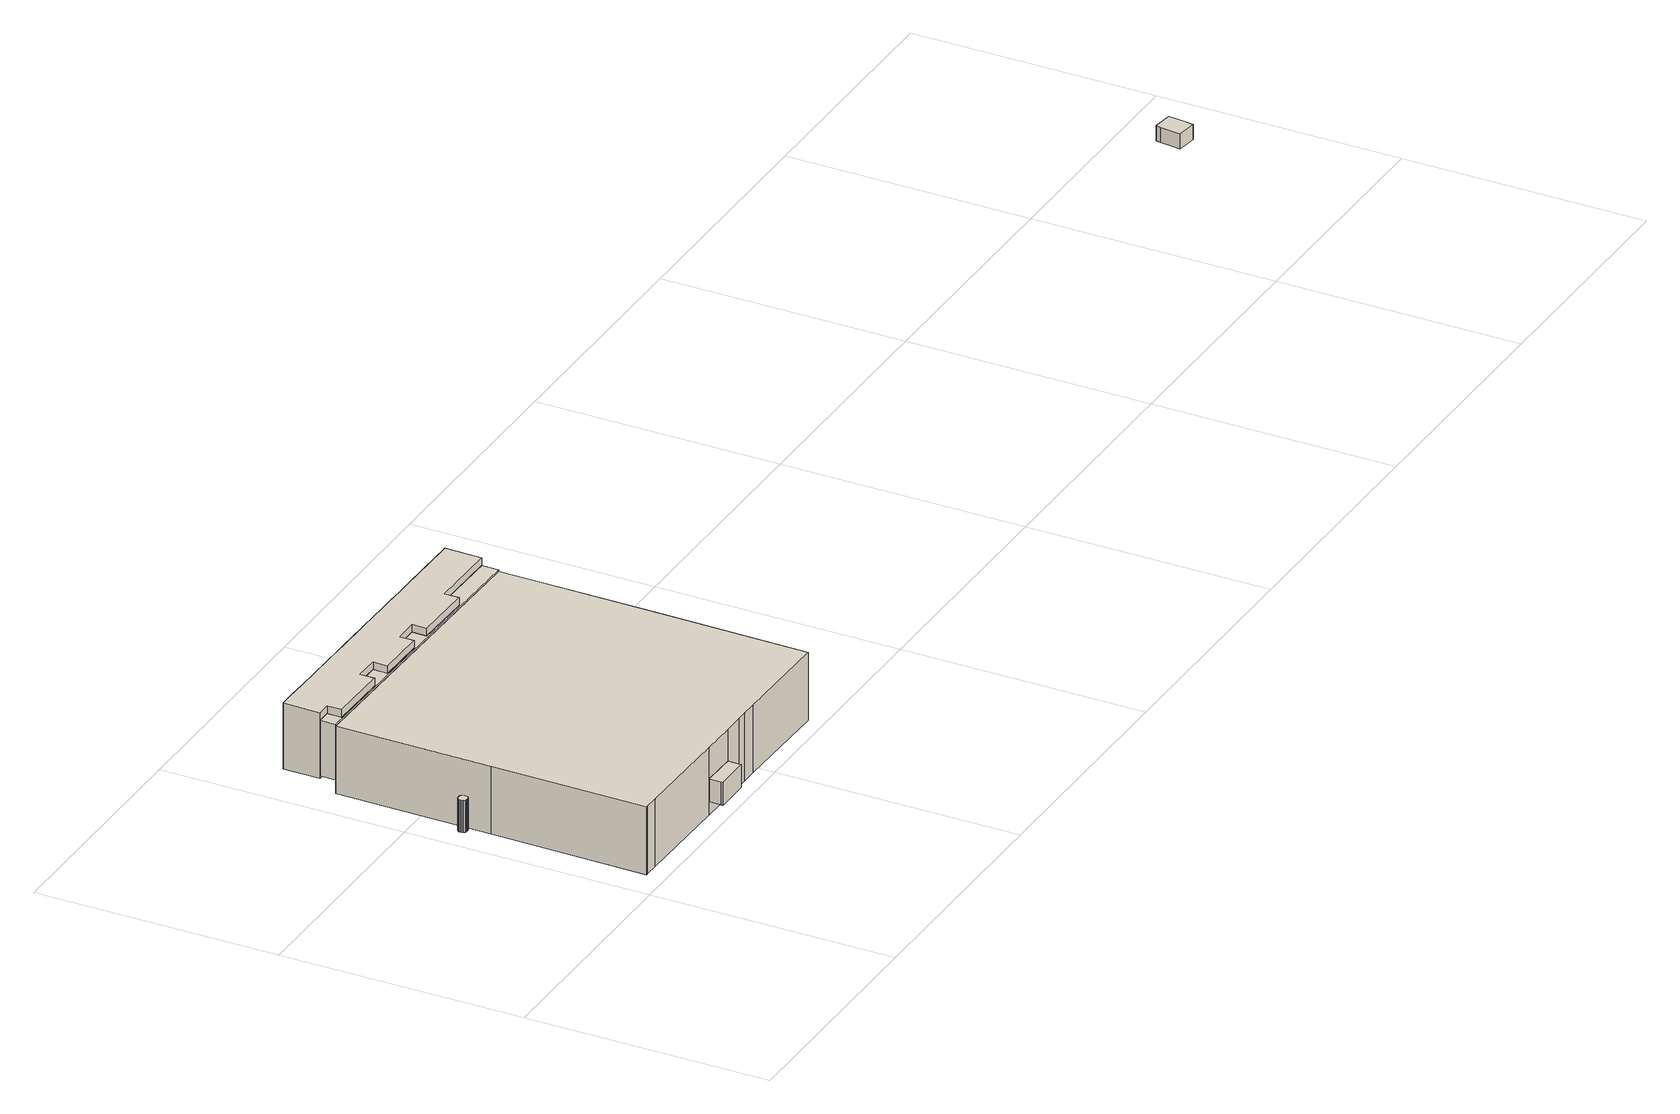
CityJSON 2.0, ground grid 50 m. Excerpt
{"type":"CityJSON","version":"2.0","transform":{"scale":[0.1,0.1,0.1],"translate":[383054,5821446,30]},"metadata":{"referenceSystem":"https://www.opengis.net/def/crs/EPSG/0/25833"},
"CityObjects":{
"building1":{"type":"Building","attributes":{"Gemeindeschluessel":"11000005","BezugspunktDach":"2200","function":"31001_2500","measuredHeight":6.71,"storeysAboveGround":1},"address":[{"country":"Germany","locality":"Berlin","thoroughfareNumber":"51 (11)","thoroughfareName":"Nonnendamm"}],"geometry":[{"type":"Solid","lod":"1","boundaries":[[[[0,1,2,3,4,5,6,7,8,9,10,11,12,13,14,15,16,17,18,19]],[[20,21,22,23,24,25,26,27,28,29,30,31,32,33,34,35,36,37,38,39]],[[20,39,19,18]],[[21,20,18,17]],[[22,21,17,16]],[[23,22,16,15]],[[24,23,15,14]],[[25,24,14,13]],[[26,25,13,12]],[[27,26,12,11]],[[28,27,11,10]],[[29,28,10,9]],[[30,29,9,8]],[[31,30,8,7]],[[32,31,7,6]],[[33,32,6,5]],[[34,33,5,4]],[[35,34,4,3]],[[36,35,3,2]],[[37,36,2,1]],[[38,37,1,0]],[[39,38,0,19]]]]}]},
"building2":{"type":"Building","attributes":{"Gemeindeschluessel":"11000005","function":"31001_2111"},"address":[{"country":"Germany","locality":"Berlin","thoroughfareNumber":"51","thoroughfareName":"Nonnendamm"}],"children":["building2-1","building2-2","building2-3","building2-4"]},
"building2-1":{"type":"BuildingPart","attributes":{"BezugspunktDach":"2200","measuredHeight":4.76,"storeysAboveGround":3},"parents":["building2"],"geometry":[{"type":"MultiSurface","lod":"1","boundaries":[[[40,41,42,43,44,45]],[[46,47,48,49,50,51]],[[46,51,45,44]],[[47,46,44,43]],[[49,48,42,41]],[[50,49,41,40]],[[51,50,40,45]],[[48,47,52,43,42]]]}]},
"building2-2":{"type":"BuildingPart","attributes":{"BezugspunktDach":"2200","measuredHeight":11.77,"storeysAboveGround":3},"parents":["building2"],"geometry":[{"type":"MultiSurface","lod":"1","boundaries":[[[53,54,55,56,57,58,59,60,61,62,63,64,65,66,67,68]],[[69,70,71,72,73,74,75,76,77,78,79,80,81,82,83,84]],[[69,84,68,67]],[[83,82,54,53]],[[85,86,83,53,68]],[[70,69,67,66]],[[71,70,66,65]],[[71,87,65,64,72]],[[73,72,64,63]],[[74,73,88,63,62]],[[75,74,62,61]],[[76,75,89,61,60]],[[77,76,60,59]],[[78,77,59,58]],[[79,78,58,57]],[[80,79,90,57,56]],[[81,80,56,55]],[[82,81,55,54]],[[84,83,86,85]]]}]},
"building2-3":{"type":"BuildingPart","attributes":{"BezugspunktDach":"2200","measuredHeight":17.16,"storeysAboveGround":3},"parents":["building2"],"geometry":[{"type":"MultiSurface","lod":"1","boundaries":[[[91,92,93,94,95,96,97,98,99,86,85,100,101]],[[102,103,104,105,106,107,108,109,110,111,112,113,114]],[[102,114,101,100]],[[103,102,100,85]],[[104,103,84,83]],[[105,104,86,99]],[[106,105,99,98]],[[107,106,98,97]],[[108,107,97,96]],[[109,108,96,95]],[[110,109,95,94]],[[43,42,94,93]],[[111,110,48,47]],[[112,111,93,92]],[[113,112,92,91]],[[114,113,91,101]],[[83,84,85,86]],[[47,48,42,43]]]}]},
"building2-4":{"type":"BuildingPart","attributes":{"BezugspunktDach":"2200","measuredHeight":13.78,"storeysAboveGround":3},"parents":["building2"],"geometry":[{"type":"MultiSurface","lod":"1","boundaries":[[[115,116,117,118,119,120,121,122,123,124,125,126,127,128,129,130,131,132,133,134,135,136,137,138,139,140,141,142]],[[143,144,145,146,147,148,149,150,151,152,153,154,155,156,157,158,159,160,161,162,163,164,165,166,167,168,169,170]],[[143,170,142,141]],[[144,143,141,140]],[[145,144,140,139]],[[146,145,139,138]],[[147,146,138,137]],[[148,147,137,136]],[[149,148,136,135]],[[150,149,135,134]],[[151,150,134,133]],[[152,151,133,132]],[[153,152,132,131]],[[154,153,131,130]],[[155,154,130,129]],[[156,155,129,128]],[[157,156,128,127]],[[55,54,127,126]],[[158,157,82,81]],[[159,158,81,80,56,55,126,125]],[[160,159,171,80,79,57,56,125,124]],[[58,57,124,123]],[[161,160,79,78]],[[162,161,78,77,59,58,172,123,122]],[[163,162,77,76,60,59,122,121]],[[61,60,121,120]],[[164,163,173,76,75]],[[62,61,120,119]],[[165,164,174,75,74,175]],[[166,165,74,73,63,62,119,118]],[[167,166,73,72,64,63,118,117]],[[168,167,176,72,71,65,64,117,116]],[[169,168,71,70,66,65,116,115]],[[170,169,70,69,67,66,115,142]],[[81,82,54,55]],[[55,56,80,81]],[[56,57,79,80,171]],[[78,79,57,58]],[[172,58,59,77,78]],[[59,60,76,77]],[[75,76,173,60,61]],[[175,74,75,174,61,62]],[[62,63,73,74]],[[63,64,72,73]],[[64,65,71,72,176]],[[65,66,70,71]],[[66,67,69,70]]]}]},
"building3":{"type":"Building","attributes":{"Gemeindeschluessel":"11000005","BezugspunktDach":"2200","function":"31001_2140","measuredHeight":3.24,"storeysAboveGround":1},"address":[{"country":"Germany","locality":"Berlin","thoroughfareNumber":"39 (1)","thoroughfareName":"Nonnendamm"}],"geometry":[{"type":"Solid","lod":"1","boundaries":[[[[177,178,179,180,181,182]],[[183,184,185,186,187,188]],[[183,188,182,181]],[[184,183,181,180]],[[185,184,180,179]],[[186,185,179,178]],[[187,186,178,177]],[[188,187,177,182]]]]}]}
},
"vertices":[
[8,386,94],[10,384,94],[12,381,94],[15,380,94],[18,380,94],[21,380,94],[24,382,94],[26,385,94],[27,388,94],[27,391,94],[26,394,94],[24,396,94],[22,398,94],[19,398,94],[17,398,94],[14,398,94],[12,397,94],[10,395,94],[8,392,94],[8,390,94],[8,392,27],[10,395,27],[12,397,27],[14,398,27],[17,398,27],[19,398,27],[22,398,27],[24,396,27],[26,394,27],[27,391,27],[27,388,27],[26,385,27],[24,382,27],[21,380,27],[18,380,27],[15,380,27],[12,381,27],[10,384,27],[8,386,27],[8,390,27],
[381,7,77],[381,10,77],[382,35,77],[309,36,77],[309,11,77],[309,7,77],[309,11,29],[309,36,29],[382,35,29],[381,10,29],[381,7,29],[309,7,29],[309,36,65],
[704,667,146],[704,701,146],[557,703,146],[557,672,146],[430,674,146],[431,704,146],[381,704,146],[381,674,146],[278,675,146],[278,705,146],[227,706,146],[227,676,146],[98,677,146],[98,707,146],[70,707,146],[70,675,146],[70,707,29],[98,707,29],[98,677,29],[227,676,29],[227,706,29],[278,705,29],[278,675,29],[381,674,29],[381,704,29],[431,704,29],[430,674,29],[557,672,29],[557,703,29],[704,701,29],[704,667,29],[70,675,29],[70,675,143],[704,667,143],[98,677,88],[227,706,88],[278,675,75],[430,674,127],
[69,39,143],[98,38,143],[309,36,143],[382,35,143],[426,35,143],[449,35,143],[482,35,143],[697,32,143],[701,350,143],[67,357,143],[64,38,143],[67,357,1],[70,675,1],[704,667,1],[701,350,1],[697,32,1],[482,35,1],[449,35,1],[426,35,1],[382,35,1],[309,36,1],[98,38,1],[69,39,1],[64,38,1],
[98,707,162],[98,677,162],[227,676,162],[227,706,162],[278,705,162],[278,675,162],[381,674,162],[381,704,162],[431,704,162],[430,674,162],[557,672,162],[557,703,162],[704,701,162],[705,777,162],[700,777,162],[671,777,162],[564,778,162],[526,778,162],[490,779,162],[458,779,162],[387,780,162],[335,780,162],[312,780,162],[285,781,162],[145,782,162],[108,783,162],[71,783,162],[70,707,162],[71,783,24],[108,783,24],[145,782,24],[285,781,24],[312,780,24],[335,780,24],[387,780,24],[458,779,24],[490,779,24],[526,778,24],[564,778,24],[671,777,24],[700,777,24],[705,777,24],[704,701,24],[557,703,24],[557,672,24],[430,674,24],[431,704,24],[381,704,24],[381,674,24],[278,675,24],[278,705,24],[227,706,24],[227,676,24],[98,677,24],[98,707,24],[70,707,24],[557,672,58],[431,704,83],[381,674,102],[278,675,58],[278,705,70],[227,676,127],
[2863,354,51],[2868,393,51],[2869,407,51],[2829,412,51],[2827,402,51],[2822,359,51],[2827,402,19],[2829,412,19],[2869,407,19],[2868,393,19],[2863,354,19],[2822,359,19]
]}
